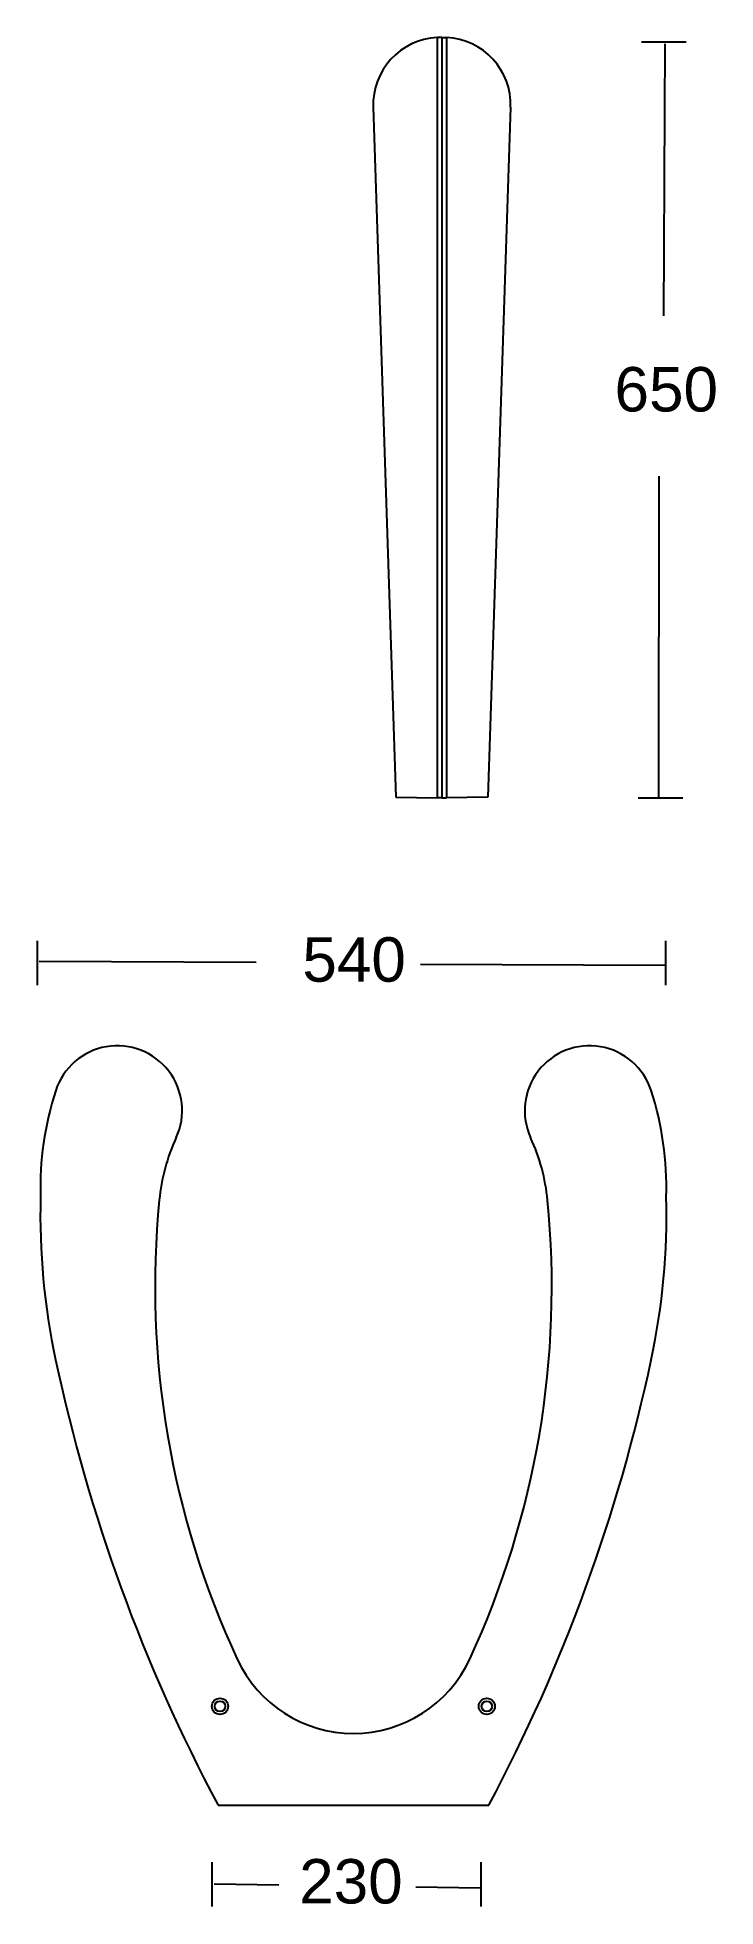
# Model space of a CAD drawing. Extents: x 0 to 111, y 5 to 311.
import ezdxf

# ---------------------------------------------------------------- set-up
doc = ezdxf.new("R2010")
doc.units = 0
doc.layers.add('LIVELLO_1', color=160, linetype='Continuous')
doc.styles.add('STD', font='txt')

# ---------------------------------------------------------------- blocks, each defined once
blk = doc.blocks.new('AI9-BLK1')
at = {"layer": 'LIVELLO_1', "color": 7}
for p, q in [((10.21, 154.13), (10.21, 29.68)), ((10.98, 154.1), (10.21, 154.13)), ((10.98, 154.1), (11.75, 154.13)), ((11.75, 154.13), (11.75, 29.68)), ((43.66, 153.39), (50.94, 153.39)), ((47.31, 108.56), (47.49, 153.09)), ((-0.26, 142.69), (3.45, 29.8)), ((22.23, 142.69), (18.52, 29.8)), ((46.47, 29.78), (46.51, 82.3)), ((3.45, 29.8), (10.21, 29.68)), ((10.98, 29.69), (10.21, 29.68)), ((18.52, 29.8), (11.75, 29.68)), ((43.11, 29.68), (50.39, 29.68)), ((-55.19, -0.99), (-55.19, 6.29)), ((47.62, -0.99), (47.62, 6.29)), ((-19.41, 2.72), (-54.89, 2.9)), ((47.51, 2.22), (7.5, 2.4)), ((-25.62, -135.21), (18.64, -135.21)), ((-26.61, -151.79), (-26.61, -144.51)), ((17.43, -151.79), (17.43, -144.51)), ((-15.69, -148.28), (-26.3, -148.1)), ((17.31, -148.78), (6.7, -148.6))]:
    blk.add_line(p, q, dxfattribs=at)
blk.add_lwpolyline([(10.98, 154.1), (10.98, 29.69), (11.75, 29.68)], dxfattribs=at)
for centre, radius in [((-25.32, -119.01), 1.33), ((-25.32, -119.01), 0.857), ((18.33, -119.01), 1.33), ((18.33, -119.01), 0.856)]:
    blk.add_circle(centre, radius, dxfattribs=at)
for points in [[(10.21, 154.13), (4.19, 153.8), (-0.46, 148.72), (-0.26, 142.69)], [(22.23, 142.69), (22.43, 148.72), (17.78, 153.8), (11.75, 154.13)], [(-52.2, -18.23), (-54.03, -23.86), (-54.86, -29.71), (-54.68, -35.62)], [(47.69, -35.62), (47.87, -29.71), (47.04, -23.86), (45.21, -18.23)], [(-32.49, -25.94), (-33.98, -29.18), (-34.91, -32.62), (-35.26, -36.17)], [(28.27, -36.17), (27.92, -32.62), (26.99, -29.18), (25.5, -25.94)], [(-54.68, -35.62), (-54.91, -44.63), (-54.09, -53.5), (-52.21, -62.31)], [(-35.26, -36.17), (-37.78, -61.92), (-33.39, -87.81), (-22.51, -111.29)], [(15.53, -111.29), (26.4, -87.81), (30.79, -61.92), (28.27, -36.17)], [(45.22, -62.31), (47.1, -53.5), (47.92, -44.63), (47.69, -35.62)], [(-52.21, -62.31), (-46.79, -87.77), (-37.87, -112.24), (-25.63, -135.21)], [(18.64, -135.21), (30.88, -112.24), (39.8, -87.77), (45.22, -62.31)]]:
    blk.add_open_spline(points, degree=3, dxfattribs=at)
for points, knots in [([(-32.49, -25.94), (-30.84, -22.36), (-31.31, -18.17), (-33.71, -15.05), (-36.11, -11.93), (-40.04, -10.4), (-43.92, -11.06), (-47.8, -11.73), (-50.98, -14.49), (-52.2, -18.23)], [0, 0, 0, 0, 1, 1, 1, 2, 2, 2, 3, 3, 3, 3]), ([(45.21, -18.23), (44, -14.49), (40.81, -11.73), (36.93, -11.06), (33.05, -10.4), (29.12, -11.93), (26.72, -15.05), (24.33, -18.17), (23.85, -22.36), (25.5, -25.94)], [0, 0, 0, 0, 1, 1, 1, 2, 2, 2, 3, 3, 3, 3]), ([(-22.51, -111.29), (-19.08, -118.7), (-11.66, -123.44), (-3.49, -123.44), (4.67, -123.44), (12.09, -118.7), (15.53, -111.29)], [0, 0, 0, 0, 1, 1, 1, 2, 2, 2, 2])]:
    blk.add_open_spline(points, degree=3, knots=knots, dxfattribs=at)
at = {"layer": 'LIVELLO_1', "color": 7, "char_height": 7.2667, "attachment_point": 1, "style": 'STD'}
for s, insert in [('\\fArial|b0|i0;\\H7.2667;\\C7;650', (39.22, 100.17)), ('\\fArial|b0|i0;\\H7.2667;\\C7;540', (-11.85, 6.85)), ('\\fArial|b0|i0;\\H7.2667;\\C7;230', (-12.37, -144.01))]:
    blk.add_mtext(s, dxfattribs=dict(at, insert=insert))

msp = doc.modelspace()

# ---------------------------------------------------------------- block references
at = {"layer": 'LIVELLO_1', "color": 7}
msp.add_blockref('AI9-BLK1', (55.514441, 156.663995), dxfattribs=at)

doc.saveas('drawing.dxf')
